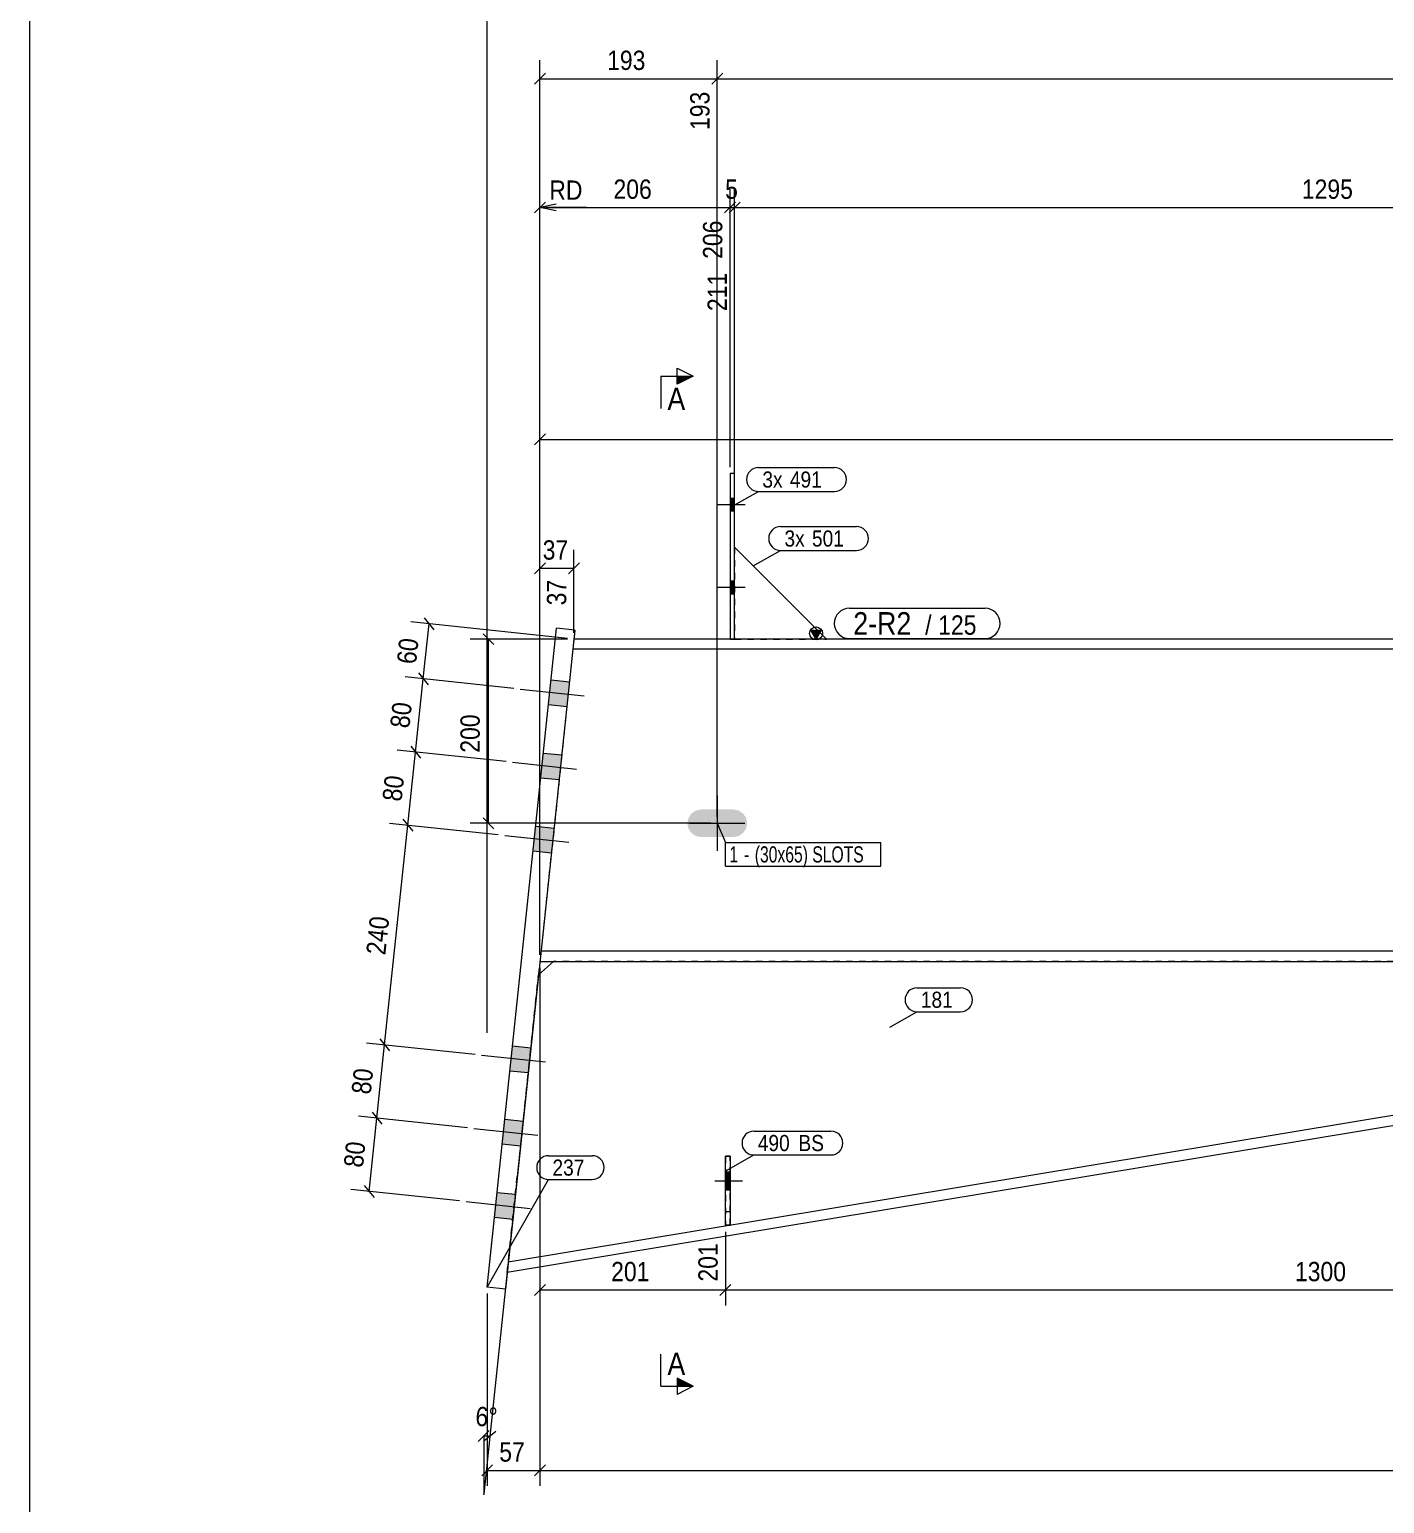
# Model space of a CAD drawing. Header units: millimetres. Extents: x 2 to 825, y 1 to 579.
# Drawn here: x 5 to 215.3, y 231 to 459.8 of the extents above; entities that cross this region are included whole.
import ezdxf

# ---------------------------------------------------------------- set-up
doc = ezdxf.new("R2010")
doc.units = ezdxf.units.MM
for name, pattern in [('XKITLINE00', [0]), ('XKITLINE01', [4, 1, -1, 1, -1]), ('XKITLINE02', [4, 2, -2])]:
    doc.linetypes.add(name, pattern=pattern)
for name, color, linetype, lineweight in [('Bolt', 3, 'Continuous', 0), ('BoltMark', 7, 'Continuous', 0), ('Dimensions', 7, 'Continuous', 0), ('DrawingSheet', 5, 'Continuous', 0), ('Part', 2, 'Continuous', 0), ('PartMark', 7, 'Continuous', 0), ('Section', 6, 'Continuous', 0)]:
    doc.layers.add(name, color=color, linetype=linetype, lineweight=lineweight)
doc.styles.add('ARIAL', font='ARIAL.TTF')
doc.styles.add('ARIAL_NARROW', font='ARIALN.TTF')

# ---------------------------------------------------------------- blocks, each defined once
blk = doc.blocks.new('*A6')
at = {"layer": 'Bolt'}
blk.add_hatch(color=3, dxfattribs=at).paths.add_polyline_path([(109.26, 334.41), (108.44, 334.57), (107.74, 335.04), (107.28, 335.73), (107.11, 336.55), (107.28, 337.37), (107.74, 338.07), (108.44, 338.53), (109.26, 338.7), (114.26, 338.7), (115.08, 338.53), (115.77, 338.07), (116.24, 337.37), (116.4, 336.55), (116.24, 335.73), (115.77, 335.04), (115.08, 334.57), (114.26, 334.41)], flags=17)
at = {"layer": 'Bolt', "color": 3, "linetype": 'XKITLINE00', "lineweight": 0}
for p, q in [((111.76, 340.84), (111.76, 332.27)), ((107.47, 336.55), (116.04, 336.55))]:
    blk.add_line(p, q, dxfattribs=at)
blk = doc.blocks.new('*A8')
at = {"layer": 'Bolt', "color": 3, "linetype": 'XKITLINE02', "lineweight": 0}
for p, q in [((113.74, 282.41), (113.02, 282.41)), ((115.66, 281.01), (111.38, 281.01)), ((113.74, 279.6), (113.02, 279.6))]:
    blk.add_line(p, q, dxfattribs=at)
blk = doc.blocks.new('*A9')
at = {"layer": 'Bolt'}
blk.add_hatch(color=3, dxfattribs=at).paths.add_polyline_path([(113.74, 279.6), (113.02, 279.6), (113.02, 282.41), (113.74, 282.41)], flags=17)
at = {"layer": 'Bolt', "color": 3, "linetype": 'XKITLINE00', "lineweight": 0}
for p, q in [((113.74, 282.41), (113.02, 282.41)), ((115.66, 281.01), (111.38, 281.01)), ((113.74, 279.6), (113.02, 279.6))]:
    blk.add_line(p, q, dxfattribs=at)
blk = doc.blocks.new('*A10')
at = {"layer": 'Bolt'}
for points in [[(113.74, 386.98), (114.45, 386.98), (114.45, 384.98), (113.74, 384.98)], [(113.74, 386.98), (114.45, 386.98), (114.45, 384.98), (113.74, 384.98)], [(113.74, 374.12), (114.45, 374.12), (114.45, 372.12), (113.74, 372.12)], [(113.74, 374.12), (114.45, 374.12), (114.45, 372.12), (113.74, 372.12)]]:
    blk.add_hatch(color=3, dxfattribs=at).paths.add_polyline_path(points, flags=17)
at = {"layer": 'Bolt', "color": 3, "linetype": 'XKITLINE00', "lineweight": 0}
for p, q in [((114.45, 386.98), (113.74, 386.98)), ((114.45, 386.98), (113.74, 386.98)), ((116.11, 385.98), (111.82, 385.98)), ((116.11, 385.98), (111.82, 385.98)), ((114.45, 384.98), (113.74, 384.98)), ((114.45, 384.98), (113.74, 384.98)), ((116.11, 373.12), (111.82, 373.12)), ((116.11, 373.12), (111.82, 373.12)), ((114.45, 374.12), (113.74, 374.12)), ((114.45, 374.12), (113.74, 374.12)), ((114.45, 372.12), (113.74, 372.12)), ((114.45, 372.12), (113.74, 372.12))]:
    blk.add_line(p, q, dxfattribs=at)
blk = doc.blocks.new('*A15')
at = {"layer": 'Bolt'}
for points in [[(88.42, 354.68), (85.57, 354.98), (85.98, 358.82), (88.82, 358.52)], [(88.42, 354.68), (85.57, 354.98), (85.98, 358.82), (88.82, 358.52)], [(87.22, 343.32), (84.38, 343.62), (84.78, 347.45), (87.62, 347.15)], [(87.22, 343.32), (84.38, 343.62), (84.78, 347.45), (87.62, 347.15)], [(86.02, 331.95), (83.18, 332.25), (83.58, 336.09), (86.42, 335.79)], [(86.02, 331.95), (83.18, 332.25), (83.58, 336.09), (86.42, 335.79)], [(82.42, 297.85), (79.58, 298.15), (79.99, 301.99), (82.83, 301.69)], [(82.42, 297.85), (79.58, 298.15), (79.99, 301.99), (82.83, 301.69)], [(81.22, 286.49), (78.38, 286.79), (78.79, 290.62), (81.63, 290.32)], [(81.22, 286.49), (78.38, 286.79), (78.79, 290.62), (81.63, 290.32)], [(80.02, 275.12), (77.18, 275.42), (77.59, 279.26), (80.43, 278.96)], [(80.02, 275.12), (77.18, 275.42), (77.59, 279.26), (80.43, 278.96)]]:
    blk.add_hatch(color=3, dxfattribs=at).paths.add_polyline_path(points, flags=17)
at = {"layer": 'Bolt', "color": 3, "linetype": 'XKITLINE00', "lineweight": 0}
for p, q in [((81.16, 357.39), (91.1, 356.34)), ((81.16, 357.39), (91.1, 356.34)), ((85.98, 358.82), (88.82, 358.52)), ((85.98, 358.82), (88.82, 358.52)), ((85.57, 354.98), (88.42, 354.68)), ((85.57, 354.98), (88.42, 354.68)), ((79.96, 346.02), (89.91, 344.97)), ((79.96, 346.02), (89.91, 344.97)), ((84.78, 347.45), (87.62, 347.15)), ((84.78, 347.45), (87.62, 347.15)), ((84.38, 343.62), (87.22, 343.32)), ((84.38, 343.62), (87.22, 343.32)), ((78.76, 334.66), (88.71, 333.61)), ((78.76, 334.66), (88.71, 333.61)), ((83.58, 336.09), (86.42, 335.79)), ((83.58, 336.09), (86.42, 335.79)), ((83.18, 332.25), (86.02, 331.95)), ((83.18, 332.25), (86.02, 331.95)), ((75.17, 300.56), (85.11, 299.51)), ((75.17, 300.56), (85.11, 299.51)), ((79.99, 301.99), (82.83, 301.69)), ((79.99, 301.99), (82.83, 301.69)), ((79.58, 298.15), (82.42, 297.85)), ((79.58, 298.15), (82.42, 297.85)), ((78.79, 290.62), (81.63, 290.32)), ((78.79, 290.62), (81.63, 290.32)), ((73.97, 289.19), (83.91, 288.14)), ((73.97, 289.19), (83.91, 288.14)), ((78.38, 286.79), (81.22, 286.49)), ((78.38, 286.79), (81.22, 286.49)), ((77.59, 279.26), (80.43, 278.96)), ((77.59, 279.26), (80.43, 278.96)), ((72.77, 277.83), (82.71, 276.78)), ((72.77, 277.83), (82.71, 276.78)), ((77.18, 275.42), (80.02, 275.12)), ((77.18, 275.42), (80.02, 275.12))]:
    blk.add_line(p, q, dxfattribs=at)
blk = doc.blocks.new('*A16')
at = {"layer": 'Part'}
blk.add_hatch(color=2, dxfattribs=at).paths.add_polyline_path([(126.3, 366.52), (127.9, 366.52), (127.1, 365.12)], flags=17)
at = {"layer": 'Part', "color": 2, "linetype": 'XKITLINE00', "lineweight": 0}
for p, q in [((127.1, 365.12), (126.3, 366.52)), ((126.3, 366.52), (127.9, 366.52)), ((127.9, 366.52), (127.1, 365.12)), ((582.57, 365.12), (89.52, 365.12)), ((582.57, 363.55), (89.35, 363.55)), ((582.57, 316.7), (84.41, 316.7)), ((84.24, 315.12), (582.57, 315.12))]:
    blk.add_line(p, q, dxfattribs=at)
at = {"layer": 'Part', "color": 7, "linetype": 'XKITLINE01', "lineweight": 0}
blk.add_line((89.52, 365.12), (84.24, 315.12), dxfattribs=at)
at = {"layer": 'Part', "color": 2, "linetype": 'XKITLINE00', "lineweight": 0}
blk.add_circle((127.1, 366.02), 1, dxfattribs=at)
blk = doc.blocks.new('*A20')
at = {"layer": 'Part', "color": 7, "linetype": 'XKITLINE01', "lineweight": 0}
for p, q in [((113.02, 284.86), (113.02, 274.15)), ((113.74, 284.86), (113.02, 284.86)), ((113.74, 274.15), (113.74, 284.86)), ((113.02, 276.29), (113.74, 276.29)), ((113.02, 274.15), (113.74, 274.15))]:
    blk.add_line(p, q, dxfattribs=at)
blk = doc.blocks.new('*A21')
at = {"layer": 'Part', "color": 2, "linetype": 'XKITLINE00', "lineweight": 0}
for p, q in [((113.02, 274.15), (113.02, 284.86)), ((113.02, 284.86), (113.74, 284.86)), ((113.74, 284.86), (113.74, 274.15)), ((113.73, 274.15), (113.02, 274.15))]:
    blk.add_line(p, q, dxfattribs=at)
at = {"layer": 'Part', "color": 7, "linetype": 'XKITLINE01', "lineweight": 0}
for p, q in [((113.02, 276.29), (113.74, 276.29)), ((113.74, 274.15), (113.73, 274.15)), ((113.73, 274.15), (113.74, 274.15))]:
    blk.add_line(p, q, dxfattribs=at)
blk = doc.blocks.new('*A22')
at = {"layer": 'Part', "color": 2, "linetype": 'XKITLINE00', "lineweight": 0}
blk.add_line((128.74, 365.12), (114.45, 379.41), dxfattribs=at)
at = {"layer": 'Part', "color": 7, "linetype": 'XKITLINE01', "lineweight": 0}
for p, q in [((114.45, 379.41), (114.45, 365.12)), ((114.45, 365.12), (128.74, 365.12))]:
    blk.add_line(p, q, dxfattribs=at)
blk = doc.blocks.new('*A23')
at = {"layer": 'Part', "color": 2, "linetype": 'XKITLINE00', "lineweight": 0}
for p, q in [((114.45, 390.84), (113.74, 390.84)), ((113.74, 390.84), (113.74, 365.12)), ((114.45, 365.12), (114.45, 390.84))]:
    blk.add_line(p, q, dxfattribs=at)
at = {"layer": 'Part', "color": 7, "linetype": 'XKITLINE01', "lineweight": 0}
blk.add_line((113.74, 365.12), (114.45, 365.12), dxfattribs=at)
blk = doc.blocks.new('*A30')
at = {"layer": 'Part', "color": 2, "linetype": 'XKITLINE00', "lineweight": 0}
for p, q in [((76.04, 264.55), (86.83, 366.84)), ((89.67, 366.54), (78.88, 264.25)), ((89.67, 366.54), (86.83, 366.84)), ((78.88, 264.25), (76.04, 264.55))]:
    blk.add_line(p, q, dxfattribs=at)
blk = doc.blocks.new('*A31')
at = {"layer": 'Part', "color": 2, "linetype": 'XKITLINE00', "lineweight": 0}
for p, q in [((361.02, 313.57), (79.15, 266.82)), ((360.76, 315.12), (79.32, 268.44)), ((84.03, 313.05), (86.33, 315.12))]:
    blk.add_line(p, q, dxfattribs=at)
at = {"layer": 'Part', "color": 7, "linetype": 'XKITLINE01', "lineweight": 0}
for p, q in [((360.76, 315.12), (86.33, 315.12)), ((79.15, 266.82), (84.03, 313.05))]:
    blk.add_line(p, q, dxfattribs=at)
blk = doc.blocks.new('*A81')
at = {"layer": 'DrawingSheet', "color": 5, "linetype": 'XKITLINE00', "lineweight": 0}
blk.add_line((5, 579), (5, 5), dxfattribs=at)
blk = doc.blocks.new('*A89')
at = {"layer": 'Dimensions', "color": 7, "linetype": 'XKITLINE00', "lineweight": 0}
for p, q in [((84.14, 314.13), (76.47, 241.39)), ((76.37, 242.29), (74.67, 240.6)), ((75.52, 241.44), (75.52, 232.44)), ((76.47, 241.39), (75.52, 232.44)), ((77.4, 242.15), (75.53, 240.64))]:
    blk.add_line(p, q, dxfattribs=at)
blk.add_arc((75.52, 232.44), 9, 83.9789, 90, dxfattribs=at)
at = {"layer": 'Dimensions', "color": 7}
for p in [(75.52, 241.44), (76.47, 241.39), (75.52, 232.44)]:
    blk.add_point(p, dxfattribs=at)
at = {"layer": 'Dimensions', "color": 3, "style": 'ARIAL', "width": 0.85}
blk.add_text('6°', height=3, rotation=-3.008, dxfattribs=at).set_placement((74.16, 243.03))
blk = doc.blocks.new('*A90')
at = {"layer": 'Dimensions', "color": 7, "linetype": 'XKITLINE00', "lineweight": 0}
blk.add_line((76.04, 304.05), (76.04, 470.77), dxfattribs=at)
blk = doc.blocks.new('*A91')
at = {"layer": 'Dimensions', "color": 7, "linetype": 'XKITLINE00', "lineweight": 0}
for p, q in [((84.24, 314.12), (84.24, 233.72)), ((76.04, 263.55), (76.04, 233.72)), ((76.89, 236.97), (75.19, 235.28)), ((76.04, 236.12), (84.24, 236.12)), ((85.09, 236.97), (83.4, 235.28))]:
    blk.add_line(p, q, dxfattribs=at)
at = {"layer": 'Dimensions', "color": 3}
for p in [(76.04, 236.12), (84.24, 236.12)]:
    blk.add_point(p, dxfattribs=at)
at = {"layer": 'Dimensions', "color": 3, "style": 'ARIAL', "width": 0.85}
blk.add_text('57', height=3, dxfattribs=at).set_placement((77.92, 237.47))
blk = doc.blocks.new('*A92')
at = {"layer": 'Dimensions', "color": 7, "linetype": 'XKITLINE00', "lineweight": 0}
for p, q in [((66.27, 368.43), (67.77, 366.56)), ((88.52, 365.23), (64.19, 367.8)), ((66.12, 358.97), (67.02, 367.5)), ((80.17, 357.49), (63.29, 359.27)), ((65.37, 359.91), (66.88, 358.04))]:
    blk.add_line(p, q, dxfattribs=at)
at = {"layer": 'Dimensions', "color": 3}
for p in [(67.02, 367.5), (66.12, 358.97)]:
    blk.add_point(p, dxfattribs=at)
at = {"layer": 'Dimensions', "color": 3, "style": 'ARIAL', "width": 0.85}
blk.add_text('60', height=3, rotation=83.9784, dxfattribs=at).set_placement((64.99, 361.16))
blk = doc.blocks.new('*A98')
at = {"layer": 'Dimensions', "color": 7, "linetype": 'XKITLINE00', "lineweight": 0}
for p, q in [((88.52, 365.12), (73.39, 365.12)), ((75.4, 365.97), (77.09, 364.28)), ((76.24, 336.55), (76.24, 365.12)), ((110.76, 336.55), (73.39, 336.55)), ((75.4, 337.4), (77.09, 335.7))]:
    blk.add_line(p, q, dxfattribs=at)
at = {"layer": 'Dimensions', "color": 3}
for p in [(76.24, 365.12), (76.24, 336.55)]:
    blk.add_point(p, dxfattribs=at)
at = {"layer": 'Dimensions', "color": 3, "style": 'ARIAL', "width": 0.85}
blk.add_text('200', height=3, rotation=90.0002, dxfattribs=at).set_placement((74.89, 347.5))
blk = doc.blocks.new('*A99')
at = {"layer": 'Dimensions', "color": 7, "linetype": 'XKITLINE00', "lineweight": 0}
for p, q in [((84.24, 316.12), (84.24, 378.97)), ((89.52, 366.12), (89.52, 378.97)), ((85.09, 376.97), (83.4, 375.28)), ((84.24, 376.12), (89.52, 376.12)), ((90.37, 376.97), (88.67, 375.28))]:
    blk.add_line(p, q, dxfattribs=at)
at = {"layer": 'Dimensions', "color": 3}
for p in [(84.24, 376.12), (89.52, 376.12)]:
    blk.add_point(p, dxfattribs=at)
at = {"layer": 'Dimensions', "color": 3, "style": 'ARIAL', "width": 0.85}
blk.add_text('37', height=3, dxfattribs=at).set_placement((84.66, 377.47))
blk.add_text('37', height=3, rotation=90.0002, dxfattribs=at).set_placement((88.32, 370.37))
blk = doc.blocks.new('*A100')
at = {"layer": 'BoltMark', "color": 7, "linetype": 'XKITLINE00', "lineweight": 0}
for p, q in [((111.76, 336.55), (113.05, 333.57)), ((113.05, 333.57), (137.17, 333.57)), ((113.05, 329.87), (113.05, 333.57)), ((137.17, 329.87), (137.17, 333.57)), ((113.05, 329.87), (137.17, 329.87))]:
    blk.add_line(p, q, dxfattribs=at)
at = {"layer": 'BoltMark', "color": 3, "style": 'ARIAL_NARROW', "width": 0.85}
for s, p in [('1', (113.65, 330.47)), ('(30x65) SLOTS', (117.58, 330.47)), ('-', (115.92, 330.47))]:
    blk.add_text(s, height=2.5, dxfattribs=at).set_placement(p)
blk = doc.blocks.new('*A101')
at = {"layer": 'PartMark', "color": 7, "linetype": 'XKITLINE00', "lineweight": 0}
for p, q in [((85.58, 284.96), (92.34, 284.96)), ((76.04, 264.55), (85.58, 281.26)), ((85.58, 281.26), (92.34, 281.26))]:
    blk.add_line(p, q, dxfattribs=at)
for centre, start, end in [((85.58, 283.11), 90, 270), ((92.34, 283.11), 270, 90)]:
    blk.add_arc(centre, 1.85, start, end, dxfattribs=at)
at = {"layer": 'PartMark', "color": 3, "style": 'ARIAL', "width": 0.85}
blk.add_text('237', height=2.5, dxfattribs=at).set_placement((86.18, 281.86))
blk = doc.blocks.new('*A102')
at = {"layer": 'PartMark', "color": 7, "linetype": 'XKITLINE00', "lineweight": 0}
for p, q in [((142.76, 311.01), (149.53, 311.01)), ((138.52, 304.92), (142.76, 307.31)), ((142.76, 307.31), (149.53, 307.31))]:
    blk.add_line(p, q, dxfattribs=at)
for centre, start, end in [((142.76, 309.16), 90, 270), ((149.53, 309.16), 270, 90)]:
    blk.add_arc(centre, 1.85, start, end, dxfattribs=at)
at = {"layer": 'PartMark', "color": 3, "style": 'ARIAL', "width": 0.85}
blk.add_text('181', height=2.5, dxfattribs=at).set_placement((143.36, 307.91))
blk = doc.blocks.new('*A105')
at = {"layer": 'PartMark', "color": 7, "linetype": 'XKITLINE00', "lineweight": 0}
for p, q in [((132.27, 369.92), (153.32, 369.92)), ((132.27, 365.22), (153.32, 365.22))]:
    blk.add_line(p, q, dxfattribs=at)
for centre, start, end in [((132.27, 367.57), 90, 270), ((153.32, 367.57), 270, 90)]:
    blk.add_arc(centre, 2.35, start, end, dxfattribs=at)
at = {"layer": 'PartMark', "color": 1, "style": 'ARIAL', "width": 0.85}
blk.add_text('2-R2', height=3.5, dxfattribs=at).set_placement((132.87, 365.82))
at = {"layer": 'PartMark', "color": 3, "style": 'ARIAL', "width": 0.85}
for s, p in [('/', (144.03, 365.82)), ('125', (146.05, 365.82))]:
    blk.add_text(s, height=3, dxfattribs=at).set_placement(p)
blk = doc.blocks.new('*A107')
at = {"layer": 'PartMark', "color": 7, "linetype": 'XKITLINE00', "lineweight": 0}
for p, q in [((121.59, 382.6), (133.38, 382.6)), ((117.35, 376.51), (121.59, 378.9)), ((121.59, 378.9), (133.38, 378.9))]:
    blk.add_line(p, q, dxfattribs=at)
for centre, start, end in [((121.59, 380.75), 90, 270), ((133.38, 380.75), 270, 90)]:
    blk.add_arc(centre, 1.85, start, end, dxfattribs=at)
at = {"layer": 'PartMark', "color": 3, "style": 'ARIAL', "width": 0.85}
for s, p in [('3x', (122.19, 379.5)), ('501', (126.46, 379.5))]:
    blk.add_text(s, height=2.5, dxfattribs=at).set_placement(p)
blk = doc.blocks.new('*A108')
at = {"layer": 'PartMark', "color": 7, "linetype": 'XKITLINE00', "lineweight": 0}
for p, q in [((118.16, 391.75), (129.95, 391.75)), ((113.92, 385.65), (118.16, 388.05)), ((118.16, 388.05), (129.95, 388.05))]:
    blk.add_line(p, q, dxfattribs=at)
for centre, start, end in [((118.16, 389.9), 90, 270), ((129.95, 389.9), 270, 90)]:
    blk.add_arc(centre, 1.85, start, end, dxfattribs=at)
at = {"layer": 'PartMark', "color": 3, "style": 'ARIAL', "width": 0.85}
for s, p in [('3x', (118.76, 388.65)), ('491', (123.03, 388.65))]:
    blk.add_text(s, height=2.5, dxfattribs=at).set_placement(p)
blk = doc.blocks.new('*A110')
at = {"layer": 'PartMark', "color": 7, "linetype": 'XKITLINE00', "lineweight": 0}
for p, q in [((117.45, 288.77), (129.41, 288.77)), ((113.21, 282.68), (117.45, 285.07)), ((117.45, 285.07), (129.41, 285.07))]:
    blk.add_line(p, q, dxfattribs=at)
for centre, start, end in [((117.45, 286.92), 90, 270), ((129.41, 286.92), 270, 90)]:
    blk.add_arc(centre, 1.85, start, end, dxfattribs=at)
at = {"layer": 'PartMark', "color": 3, "style": 'ARIAL', "width": 0.85}
for s, p in [('490', (118.05, 285.67)), ('BS', (124.36, 285.67))]:
    blk.add_text(s, height=2.5, dxfattribs=at).set_placement(p)
blk = doc.blocks.new('*A111')
at = {"layer": 'Section'}
for points in [[(105.52, 405.93), (108.02, 405.93), (105.52, 404.68)], [(105.52, 250.41), (108.02, 249.16), (105.52, 249.16)]]:
    blk.add_hatch(color=3, dxfattribs=at).paths.add_polyline_path(points, flags=17)
at = {"layer": 'Section', "color": 1, "linetype": 'XKITLINE00', "lineweight": 0}
for p, q in [((103.02, 405.93), (103.02, 400.93)), ((103.02, 405.93), (108.02, 405.93)), ((103.02, 249.16), (103.02, 254.16)), ((103.02, 249.16), (108.02, 249.16))]:
    blk.add_line(p, q, dxfattribs=at)
at = {"layer": 'Section', "color": 3, "linetype": 'XKITLINE00', "lineweight": 0}
for p, q in [((105.52, 404.68), (105.52, 407.18)), ((105.52, 407.18), (108.02, 405.93)), ((108.02, 405.93), (105.52, 404.68)), ((108.02, 249.16), (105.52, 250.41)), ((105.52, 250.41), (105.52, 247.91)), ((108.02, 249.16), (105.52, 247.91))]:
    blk.add_line(p, q, dxfattribs=at)
at = {"layer": 'Section', "color": 7, "style": 'ARIAL', "width": 0.85}
for p in [(104.02, 400.68), (104.02, 250.91)]:
    blk.add_text('A', height=3.5, dxfattribs=at).set_placement(p)
blk = doc.blocks.new('*A115')
at = {"layer": 'Dimensions', "color": 7, "linetype": 'XKITLINE00', "lineweight": 0}
for p, q in [((72.97, 289.3), (56.09, 291.08)), ((57.73, 279.41), (58.93, 290.78)), ((58.17, 291.71), (59.68, 289.85)), ((71.77, 277.93), (54.9, 279.71)), ((56.97, 280.35), (58.48, 278.48))]:
    blk.add_line(p, q, dxfattribs=at)
at = {"layer": 'Dimensions', "color": 3}
for p in [(58.93, 290.78), (57.73, 279.41)]:
    blk.add_point(p, dxfattribs=at)
at = {"layer": 'Dimensions', "color": 3, "style": 'ARIAL', "width": 0.85}
blk.add_text('80', height=3, rotation=83.9784, dxfattribs=at).set_placement((56.75, 283.03))
blk = doc.blocks.new('*A116')
at = {"layer": 'Dimensions', "color": 7, "linetype": 'XKITLINE00', "lineweight": 0}
for p, q in [((74.17, 300.66), (57.29, 302.44)), ((58.93, 290.78), (60.13, 302.14)), ((59.37, 303.08), (60.88, 301.21)), ((72.97, 289.3), (56.09, 291.08)), ((58.17, 291.71), (59.68, 289.85))]:
    blk.add_line(p, q, dxfattribs=at)
at = {"layer": 'Dimensions', "color": 3}
for p in [(60.13, 302.14), (58.93, 290.78)]:
    blk.add_point(p, dxfattribs=at)
at = {"layer": 'Dimensions', "color": 3, "style": 'ARIAL', "width": 0.85}
blk.add_text('80', height=3, rotation=83.9784, dxfattribs=at).set_placement((57.95, 294.39))
blk = doc.blocks.new('*A117')
at = {"layer": 'Dimensions', "color": 7, "linetype": 'XKITLINE00', "lineweight": 0}
for p, q in [((77.77, 334.76), (60.89, 336.54)), ((62.97, 337.17), (64.48, 335.31)), ((60.13, 302.14), (63.72, 336.24)), ((74.17, 300.66), (57.29, 302.44)), ((59.37, 303.08), (60.88, 301.21))]:
    blk.add_line(p, q, dxfattribs=at)
at = {"layer": 'Dimensions', "color": 3}
for p in [(63.72, 336.24), (60.13, 302.14)]:
    blk.add_point(p, dxfattribs=at)
at = {"layer": 'Dimensions', "color": 3, "style": 'ARIAL', "width": 0.85}
blk.add_text('240', height=3, rotation=83.9784, dxfattribs=at).set_placement((60.23, 316.02))
blk = doc.blocks.new('*A118')
at = {"layer": 'Dimensions', "color": 7, "linetype": 'XKITLINE00', "lineweight": 0}
for p, q in [((78.97, 346.13), (62.09, 347.91)), ((64.17, 348.54), (65.68, 346.67)), ((63.72, 336.24), (64.92, 347.61)), ((77.77, 334.76), (60.89, 336.54)), ((62.97, 337.17), (64.48, 335.31))]:
    blk.add_line(p, q, dxfattribs=at)
at = {"layer": 'Dimensions', "color": 3}
for p in [(64.92, 347.61), (63.72, 336.24)]:
    blk.add_point(p, dxfattribs=at)
at = {"layer": 'Dimensions', "color": 3, "style": 'ARIAL', "width": 0.85}
blk.add_text('80', height=3, rotation=83.9784, dxfattribs=at).set_placement((62.75, 339.85))
blk = doc.blocks.new('*A119')
at = {"layer": 'Dimensions', "color": 7, "linetype": 'XKITLINE00', "lineweight": 0}
for p, q in [((80.17, 357.49), (63.29, 359.27)), ((65.37, 359.91), (66.88, 358.04)), ((64.92, 347.61), (66.12, 358.97)), ((78.97, 346.13), (62.09, 347.91)), ((64.17, 348.54), (65.68, 346.67))]:
    blk.add_line(p, q, dxfattribs=at)
at = {"layer": 'Dimensions', "color": 3}
for p in [(66.12, 358.97), (64.92, 347.61)]:
    blk.add_point(p, dxfattribs=at)
at = {"layer": 'Dimensions', "color": 3, "style": 'ARIAL', "width": 0.85}
blk.add_text('80', height=3, rotation=83.9784, dxfattribs=at).set_placement((63.95, 351.22))
blk = doc.blocks.new('*A120')
at = {"layer": 'Dimensions', "color": 7, "linetype": 'XKITLINE00', "lineweight": 0}
for p, q in [((84.24, 314.12), (84.24, 233.72)), ((85.09, 236.97), (83.4, 235.28)), ((84.24, 236.12), (582.57, 236.12))]:
    blk.add_line(p, q, dxfattribs=at)
at = {"layer": 'Dimensions', "color": 3}
blk.add_point((84.24, 236.12), dxfattribs=at)
blk = doc.blocks.new('*A122')
at = {"layer": 'Dimensions', "color": 7, "linetype": 'XKITLINE00', "lineweight": 0}
for p, q in [((84.24, 316.12), (84.24, 454.97)), ((111.76, 337.55), (111.76, 454.97)), ((85.09, 452.97), (83.4, 451.28)), ((84.24, 452.12), (111.76, 452.12)), ((112.61, 452.97), (110.91, 451.28))]:
    blk.add_line(p, q, dxfattribs=at)
at = {"layer": 'Dimensions', "color": 3}
for p in [(84.24, 452.12), (111.76, 452.12)]:
    blk.add_point(p, dxfattribs=at)
at = {"layer": 'Dimensions', "color": 3, "style": 'ARIAL', "width": 0.85}
blk.add_text('193', height=3, dxfattribs=at).set_placement((94.66, 453.47))
blk.add_text('193', height=3, rotation=90.0002, dxfattribs=at).set_placement((110.56, 444.15))
blk = doc.blocks.new('*A123')
at = {"layer": 'Dimensions', "color": 7, "linetype": 'XKITLINE00', "lineweight": 0}
for p, q in [((111.76, 337.55), (111.76, 454.97)), ((112.61, 452.97), (110.91, 451.28)), ((111.76, 452.12), (582.57, 452.12))]:
    blk.add_line(p, q, dxfattribs=at)
at = {"layer": 'Dimensions', "color": 3}
blk.add_point((111.76, 452.12), dxfattribs=at)
blk = doc.blocks.new('*A124')
at = {"layer": 'Dimensions', "color": 7, "linetype": 'XKITLINE00', "lineweight": 0}
for p, q in [((84.24, 316.12), (84.24, 398.97)), ((85.09, 396.97), (83.4, 395.28)), ((84.24, 396.12), (561.14, 396.12))]:
    blk.add_line(p, q, dxfattribs=at)
at = {"layer": 'Dimensions', "color": 3}
blk.add_point((84.24, 396.12), dxfattribs=at)
blk = doc.blocks.new('*A126')
at = {"layer": 'Dimensions', "color": 7, "linetype": 'XKITLINE00', "lineweight": 0}
for p, q in [((84.24, 314.12), (84.24, 261.72)), ((113.02, 273.15), (113.02, 261.72)), ((85.09, 264.97), (83.4, 263.28)), ((84.24, 264.12), (113.02, 264.12)), ((113.87, 264.97), (112.17, 263.28))]:
    blk.add_line(p, q, dxfattribs=at)
at = {"layer": 'Dimensions', "color": 3}
for p in [(84.24, 264.12), (113.02, 264.12)]:
    blk.add_point(p, dxfattribs=at)
at = {"layer": 'Dimensions', "color": 3, "style": 'ARIAL', "width": 0.85}
blk.add_text('201', height=3, rotation=90.0002, dxfattribs=at).set_placement((111.82, 265.42))
blk.add_text('201', height=3, dxfattribs=at).set_placement((95.29, 265.47))
blk = doc.blocks.new('*A127')
at = {"layer": 'Dimensions', "color": 7, "linetype": 'XKITLINE00', "lineweight": 0}
for p, q in [((298.74, 315.7), (298.74, 261.72)), ((113.02, 273.15), (113.02, 261.72)), ((113.87, 264.97), (112.17, 263.28)), ((113.02, 264.12), (298.74, 264.12)), ((299.58, 264.97), (297.89, 263.28))]:
    blk.add_line(p, q, dxfattribs=at)
at = {"layer": 'Dimensions', "color": 3}
for p in [(113.02, 264.12), (298.74, 264.12)]:
    blk.add_point(p, dxfattribs=at)
at = {"layer": 'Dimensions', "color": 3, "style": 'ARIAL', "width": 0.85}
blk.add_text('1501', height=3, rotation=90.0002, dxfattribs=at).set_placement((297.54, 265.42))
blk.add_text('1300', height=3, dxfattribs=at).set_placement((201.43, 265.47))
blk = doc.blocks.new('*A129')
at = {"layer": 'Dimensions', "color": 7, "linetype": 'XKITLINE00', "lineweight": 0}
for p, q in [((84.24, 316.12), (84.24, 436.62)), ((84.24, 316.12), (84.24, 434.97)), ((113.74, 391.84), (113.74, 434.97)), ((85.09, 432.97), (83.4, 431.28)), ((86.74, 432.62), (84.24, 432.12)), ((114.58, 432.97), (112.89, 431.28)), ((84.24, 432.12), (113.74, 432.12)), ((86.74, 431.62), (84.24, 432.12)), ((91.47, 432.12), (84.24, 432.12))]:
    blk.add_line(p, q, dxfattribs=at)
at = {"layer": 'Dimensions', "color": 3}
for p in [(84.24, 432.12), (113.74, 432.12)]:
    blk.add_point(p, dxfattribs=at)
at = {"layer": 'Dimensions', "color": 7}
blk.add_point((84.24, 432.12), dxfattribs=at)
at = {"layer": 'Dimensions', "color": 3, "style": 'ARIAL', "width": 0.85}
for s, p in [('RD', (85.69, 433.32)), ('206', (95.65, 433.47))]:
    blk.add_text(s, height=3, dxfattribs=at).set_placement(p)
blk.add_text('206', height=3, rotation=90.0002, dxfattribs=at).set_placement((112.54, 424.15))
blk = doc.blocks.new('*A130')
at = {"layer": 'Dimensions', "color": 7, "linetype": 'XKITLINE00', "lineweight": 0}
for p, q in [((113.74, 391.84), (113.74, 434.97)), ((114.45, 380.41), (114.45, 434.97)), ((114.58, 432.97), (112.89, 431.28)), ((115.3, 432.97), (113.6, 431.28)), ((113.74, 432.12), (114.45, 432.12))]:
    blk.add_line(p, q, dxfattribs=at)
at = {"layer": 'Dimensions', "color": 3}
for p in [(113.74, 432.12), (114.45, 432.12)]:
    blk.add_point(p, dxfattribs=at)
at = {"layer": 'Dimensions', "color": 3, "style": 'ARIAL', "width": 0.85}
blk.add_text('5', height=3, dxfattribs=at).set_placement((112.98, 433.47))
blk.add_text('211', height=3, rotation=90.0002, dxfattribs=at).set_placement((113.25, 416.05))
blk = doc.blocks.new('*A131')
at = {"layer": 'Dimensions', "color": 7, "linetype": 'XKITLINE00', "lineweight": 0}
for p, q in [((114.45, 380.41), (114.45, 434.97)), ((299.45, 391.84), (299.45, 434.97)), ((115.3, 432.97), (113.6, 431.28)), ((300.3, 432.97), (298.6, 431.28)), ((114.45, 432.12), (299.45, 432.12))]:
    blk.add_line(p, q, dxfattribs=at)
at = {"layer": 'Dimensions', "color": 3}
for p in [(114.45, 432.12), (299.45, 432.12)]:
    blk.add_point(p, dxfattribs=at)
at = {"layer": 'Dimensions', "color": 3, "style": 'ARIAL', "width": 0.85}
blk.add_text('1295', height=3, dxfattribs=at).set_placement((202.5, 433.47))
blk.add_text('1506', height=3, rotation=90.0002, dxfattribs=at).set_placement((298.25, 421.92))

msp = doc.modelspace()

# ---------------------------------------------------------------- block references
at = {"lineweight": 0}
for name in ['*A81', '*A90', '*A122', '*A123', '*A129', '*A130', '*A131', '*A111', '*A124', '*A108', '*A23', '*A10', '*A107', '*A99', '*A22', '*A92', '*A105', '*A30', '*A98', '*A119', '*A15', '*A118', '*A6', '*A117', '*A100', '*A89', '*A91', '*A31', '*A120', '*A126', '*A127', '*A102', '*A116', '*A115', '*A110', '*A101', '*A20', '*A21', '*A8', '*A9']:
    msp.add_blockref(name, (0, 0), dxfattribs=at)
at = {"layer": 'Part', "lineweight": 0}
msp.add_blockref('*A16', (0, 0), dxfattribs=at)

doc.saveas('drawing.dxf')
